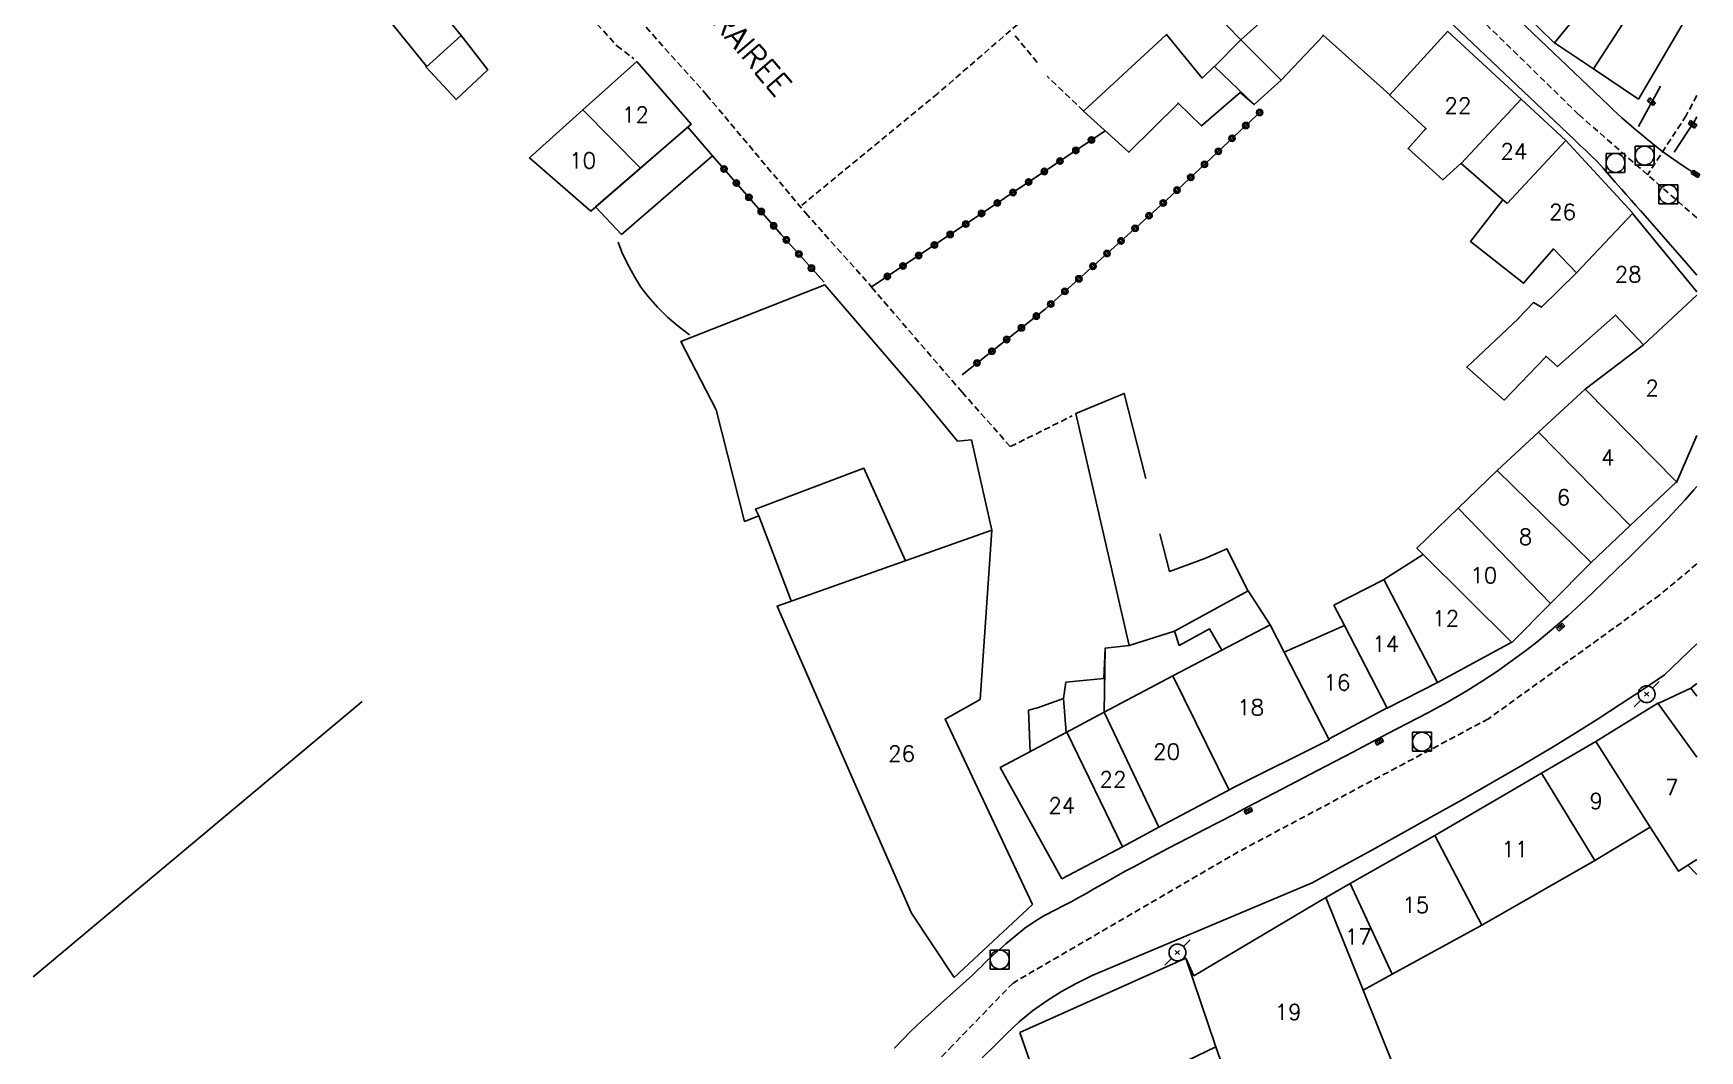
# Model space of a CAD drawing. Header units: millimetres. Extents: x 149000 to 150002, y 151999 to 153000.
# Drawn here: x 149867.9 to 150000.2, y 152290.7 to 152371.4 of the extents above; entities that cross this region are included whole.
import ezdxf
from ezdxf.enums import TextEntityAlignment as Align

# ---------------------------------------------------------------- set-up
doc = ezdxf.new("R2010")
doc.units = ezdxf.units.MM
doc.linetypes.add('DASHED', pattern=[0.75, 0.5, -0.25])
doc.layers.get('0').update_dxf_attribs({"linetype": 'CONTINUOUS'})
for name, color, linetype in [('W0001', 6, 'DASHED'), ('W0014', 7, 'CONTINUOUS'), ('W0017', 7, 'CONTINUOUS'), ('w0101', 7, 'CONTINUOUS'), ('W0104', 1, 'CONTINUOUS'), ('W0112', 1, 'DASHED'), ('w0323', 7, 'CONTINUOUS'), ('W0401', 7, 'CONTINUOUS'), ('W0420', 7, 'CONTINUOUS'), ('W0473', 7, 'CONTINUOUS'), ('W0510', 5, 'CONTINUOUS'), ('W0989', 7, 'CONTINUOUS'), ('W0991', 7, 'CONTINUOUS'), ('W1102', 7, 'CONTINUOUS')]:
    doc.layers.add(name, color=color, linetype=linetype)
doc.styles.get("Standard").update_dxf_attribs({"font": 'romans.shx', "width": 0.85})

# ---------------------------------------------------------------- blocks, each defined once
blk = doc.blocks.new('T401')
for p, q in [((-0.3, 0.3), (0, 0.3)), ((-0.3, -0.25), (-0.3, 0.3)), ((-0.3, 0.15), (0, 0.15)), ((-0.3, 0), (0, 0)), ((0, 0.3), (0, -0.25)), ((-0.3, -0.15), (0, -0.15)), ((-0.3, -0.25), (-0.3, -0.3)), ((-0.3, -0.3), (0, -0.3)), ((0, -0.3), (0, -0.25))]:
    blk.add_line(p, q)
blk = doc.blocks.new('T420')
for p, q in [((0.75, 0.75), (-0.75, 0.75)), ((-0.75, 0.75), (-0.75, -0.75)), ((0.75, 0.75), (0.75, -0.75)), ((0.75, -0.75), (-0.75, -0.75))]:
    blk.add_line(p, q)
blk.add_ellipse((0, 0), major_axis=(-0.53, 0.53), ratio=1, start_param=3.926991, end_param=10.210176)
blk = doc.blocks.new('T473')
for p, q in [((-0.166667, 0.166667), (0.166667, -0.166667)), ((-0.166667, -0.166667), (0.166667, 0.166667)), ((0.500001, 0.500001), (1.000002, 1.000002)), ((-1.000002, -1.000002), (-0.500001, -0.500001))]:
    blk.add_line(p, q)
blk.add_ellipse((0, 0), major_axis=(0.471405, 0.471405), ratio=1, start_param=5.4977871438, end_param=11.780972451)
blk = doc.blocks.new('t323o')
at = {"color": 0, "linetype": 'Continuous'}
for radius in [0.25, 0.15]:
    blk.add_circle((0, 0), radius, dxfattribs=at)

msp = doc.modelspace()

# ---------------------------------------------------------------- linework, layer by layer
at = {"layer": 'W0001'}
for points in [[(149996.09, 152360.22), (149990.61, 152365.01), (149969.4, 152385.68), (149954.26, 152400.87), (149936.84, 152423.36), (149935.53, 152432.96)], [(150000, 152366.51), (149999.16, 152364.92), (149996.09, 152360.22)], [(150000, 152356.8), (149996.09, 152360.22)], [(150000, 152329.33), (149997.05, 152326.86), (149983.45, 152317.04), (149963.58, 152306.48), (149945.69, 152296.07), (149940.89, 152291.11)], [(149940.89, 152291.11), (149935.37, 152285.41), (149932.08, 152267.06)]]:
    msp.add_lwpolyline(points, dxfattribs=at)
at = {"layer": 'W0014'}
for points in [[(149969.07, 152383.1), (149990.26, 152363.01), (149990.71, 152362.58), (149991.17, 152362.16), (149991.61, 152361.73), (149992.05, 152361.29), (149992.56, 152360.74), (149993.05, 152360.19), (149993.53, 152359.64), (149994.02, 152359.08), (149994.4, 152358.64), (149994.79, 152358.21), (149995.17, 152357.77), (149995.55, 152357.33)], [(149982.07, 152376.13), (149992.99, 152365.75), (149993.34, 152365.41), (149993.69, 152365.08), (149994.05, 152364.75), (149994.41, 152364.43), (149994.8, 152364.09), (149995.19, 152363.76), (149995.59, 152363.43), (149995.99, 152363.1), (149996.38, 152362.78), (149996.77, 152362.46), (149997.17, 152362.15), (149997.57, 152361.85), (149998.86, 152360.96), (150000, 152360.22)], [(149995.52, 152357.39), (149999.19, 152353.19), (150000, 152352.25)], [(150000, 152335.49), (149999.77, 152335.21), (149999.09, 152334.43), (149998.38, 152333.67), (149997.67, 152332.91), (149996.7, 152331.9), (149995.7, 152330.91), (149994.7, 152329.93), (149993.69, 152328.95), (149992.72, 152328.01), (149991.75, 152327.06), (149990.76, 152326.13), (149989.76, 152325.22), (149988.96, 152324.52), (149988.15, 152323.83), (149987.33, 152323.16), (149986.49, 152322.51), (149985.34, 152321.66), (149984.16, 152320.83), (149982.96, 152320.03), (149981.74, 152319.26), (149980.2, 152318.36), (149978.63, 152317.51), (149977.04, 152316.69), (149975.46, 152315.86), (149972.67, 152314.39), (149969.88, 152312.93), (149967.09, 152311.47), (149964.29, 152310.02), (149963.17, 152309.43), (149962.04, 152308.84), (149960.91, 152308.26), (149959.78, 152307.68), (149958.65, 152307.09), (149957.53, 152306.5), (149956.41, 152305.9), (149955.29, 152305.3), (149954.66, 152304.96), (149954.04, 152304.62), (149953.41, 152304.27), (149952.79, 152303.91), (149952.17, 152303.56), (149951.55, 152303.21), (149950.92, 152302.86), (149950.3, 152302.52), (149949.94, 152302.33), (149949.58, 152302.14), (149949.22, 152301.96), (149948.86, 152301.77), (149948.5, 152301.59), (149948.14, 152301.39), (149947.79, 152301.19), (149947.44, 152300.97), (149946.64, 152300.41), (149945.87, 152299.8), (149945.12, 152299.17), (149944.38, 152298.53), (149944.13, 152298.31), (149943.89, 152298.09), (149943.65, 152297.86), (149943.41, 152297.63), (149943.18, 152297.39), (149942.94, 152297.16), (149942.71, 152296.93), (149942.47, 152296.7), (149941.97, 152296.25), (149941.47, 152295.79), (149940.96, 152295.34), (149940.46, 152294.89), (149939.95, 152294.44), (149939.45, 152293.98), (149938.95, 152293.52), (149938.46, 152293.06), (149937.56, 152292.21), (149936.29, 152290.9), (149936.29, 152290.9)], [(150000, 152323), (149997.44, 152320.52)], [(149997.44, 152320.52), (149995.7, 152319.34)], [(149969.46, 152304.03), (149971.82, 152305.31), (149974.18, 152306.6), (149976.53, 152307.9), (149978.87, 152309.22), (149981.32, 152310.59), (149983.76, 152311.98), (149986.18, 152313.38), (149988.59, 152314.82), (149990.39, 152315.92), (149992.16, 152317.05), (149993.93, 152318.19), (149995.7, 152319.34)], [(149969.46, 152304.03), (149951.99, 152296.67)], [(149943.25, 152290.13), (149944.23, 152291.08), (149945.2, 152292.05), (149946.19, 152292.99), (149947.25, 152293.86), (149948.38, 152294.66), (149949.55, 152295.39), (149950.75, 152296.07), (149951.99, 152296.67)]]:
    msp.add_lwpolyline(points, dxfattribs=at)
at = {"layer": 'W0017'}
for points in [[(149995.36, 152364.06), (149997.12, 152367.24)], [(150000, 152364.83), (149999.81, 152364.48), (149998.2, 152362)]]:
    msp.add_lwpolyline(points, dxfattribs=at)
at = {"layer": 'w0101'}
for points in [[(149988.7, 152370.67), (149982.73, 152376.51)], [(149963.78, 152370.92), (149967.51, 152374.3)], [(149995.37, 152366.23), (150000, 152374.13)], [(149963.78, 152370.92), (149966.98, 152367.72), (149970.32, 152371.24)], [(149963.78, 152370.92), (149963.78, 152370.92)], [(149970.32, 152371.24), (149970.32, 152371.3), (149975.62, 152366.56)], [(149980.23, 152371.58), (149986.04, 152366.22)], [(149991.79, 152368.63), (149988.71, 152370.7), (149988.7, 152370.67)], [(149911.53, 152365.36), (149915.81, 152369.2), (149920.12, 152364.23), (149916.1, 152360.75)], [(149995.37, 152366.23), (149991.79, 152368.63)], [(149975.62, 152366.56), (149975.62, 152366.53), (149978.5, 152363.86), (149978.47, 152363.89), (149977.07, 152362.3), (149979.82, 152359.81), (149981.28, 152361.15)], [(149912.16, 152357.34), (149907.28, 152361.55), (149911.53, 152365.36)], [(149986.04, 152366.22), (149989.59, 152362.94)], [(149989.59, 152362.94), (149994.92, 152357.16), (149994.92, 152357.13)], [(149916.1, 152360.75), (149912.16, 152357.34)], [(149981.28, 152361.15), (149981.28, 152361.12)], [(149981.28, 152361.12), (149984.93, 152357.93)], [(149984.6, 152358.22), (149982.02, 152354.93), (149986.25, 152351.61), (149988.62, 152354.34), (149990.44, 152352.43)], [(149994.92, 152357.13), (150000, 152350.94)], [(149990.44, 152352.43), (149987.66, 152349.71), (149987.04, 152350.08), (149985.85, 152348.84), (149985.85, 152348.81), (149981.73, 152344.96), (149984.7, 152342.34), (149988, 152345.77), (149988, 152345.82), (149988.94, 152344.99), (149993.55, 152349.08), (149995.76, 152346.71)], [(149995.76, 152346.71), (149991.13, 152343.19)], [(149991.13, 152343.19), (149987.43, 152339.78)], [(149987.43, 152339.78), (149984.15, 152336.75)], [(150000, 152339.53), (149998.38, 152335.79), (149998.38, 152335.85)], [(149984.15, 152336.75), (149981.06, 152333.76)], [(149998.38, 152335.85), (149994.7, 152332.37)], [(149981.06, 152333.76), (149977.77, 152330.57), (149978.26, 152330.08)], [(149994.7, 152332.37), (149991.6, 152329.45)], [(149941.02, 152296.51), (149937.62, 152301.62), (149926.95, 152325.99), (149944.02, 152332.02), (149943.08, 152318.58), (149940.29, 152317.02), (149947.24, 152302.31)], [(149978.26, 152330.08), (149975.14, 152328.09)], [(149991.6, 152329.45), (149991.57, 152329.4), (149988.39, 152326.2)], [(149975.11, 152328.06), (149971.18, 152326.05), (149972.01, 152324.45)], [(149975.14, 152328.09), (149975.11, 152328.06)], [(149988.39, 152326.2), (149985.3, 152323.1), (149985.3, 152323.13)], [(149967.24, 152322.33), (149966.12, 152324.5), (149958.39, 152320.46)], [(149972.01, 152324.45), (149967.24, 152322.33)], [(149985.3, 152323.13), (149979.4, 152319.93)], [(149958.39, 152320.46), (149952.94, 152317.56)], [(149979.4, 152319.93), (149979.4, 152319.91), (149975.41, 152317.88), (149975.41, 152317.91)], [(149996.9, 152318.27), (149996.98, 152318.27), (149999.52, 152319.46)], [(149999.52, 152319.46), (150000, 152319.83)], [(149867.87, 152296.57), (149894, 152318.4)], [(149952.94, 152317.56), (149949.92, 152315.95)], [(149975.41, 152317.91), (149970.81, 152315.44)], [(149991.98, 152315.24), (149996.9, 152318.27)], [(149949.92, 152315.95), (149944.68, 152313.17), (149949.58, 152304.35)], [(149970.81, 152315.44), (149970.81, 152315.38), (149963.11, 152311.53)], [(149987.67, 152312.72), (149991.98, 152315.24)], [(149979.19, 152307.77), (149987.67, 152312.72)], [(149963.11, 152311.53), (149963.13, 152311.53), (149957.28, 152308.43)], [(149957.28, 152308.43), (149954.38, 152306.89)], [(149996.31, 152308.44), (149991.9, 152305.78)], [(150000, 152305.87), (149998.54, 152304.95), (149996.31, 152308.44)], [(149972.48, 152303.96), (149979.19, 152307.77)], [(149954.38, 152306.89), (149949.58, 152304.35)], [(149991.9, 152305.78), (149982.94, 152300.66)], [(149970.53, 152302.86), (149970.59, 152302.88), (149972.48, 152303.96)], [(149947.24, 152302.31), (149941.02, 152296.51)], [(149960.04, 152296.64), (149970.53, 152302.86)], [(149982.94, 152300.66), (149975.8, 152296.77)], [(149946.22, 152292.13), (149959.43, 152298.03), (149960.04, 152296.64)], [(149975.8, 152296.77), (149973.5, 152295.51)], [(149973.5, 152295.51), (149976.11, 152289.05), (149964.03, 152284.68), (149961.8, 152291.01)], [(149961.8, 152291.01), (149954.28, 152287.39), (149955.59, 152283.11), (149949.87, 152281.73), (149946.22, 152292.13)]]:
    msp.add_lwpolyline(points, dxfattribs=at)
at = {"layer": 'W0104'}
for points in [[(149961.21, 152379.65), (149958.27, 152376.65), (149960.42, 152374.34), (149960.42, 152374.4), (149963.78, 152370.92)], [(149899.08, 152368.75), (149901.85, 152371.28)], [(149963.78, 152370.92), (149961.69, 152368.81), (149961.66, 152368.81), (149960.71, 152367.89), (149957.87, 152371.36), (149951.29, 152365.28), (149954.9, 152362), (149958.8, 152365.88), (149958.8, 152365.91), (149960.67, 152364.09), (149963.72, 152366.75), (149964.85, 152365.79), (149966.98, 152367.72)], [(149964.85, 152365.79), (149961.69, 152368.81)], [(149944.02, 152332.02), (149942.39, 152339.18), (149941.27, 152339.08), (149938.2, 152342.81), (149930.74, 152351.48), (149919.31, 152346.99), (149922.1, 152341.55), (149924.36, 152332.7), (149925.5, 152333.15), (149928.08, 152326.39)], [(149949.71, 152318.66), (149949.89, 152319.96), (149952.91, 152320.25), (149953.01, 152322.64), (149954.92, 152322.86), (149950.67, 152341.27), (149954.52, 152342.87), (149956.24, 152336.12)], [(149925.5, 152333.15), (149925.23, 152333.67), (149933.85, 152336.93), (149937.14, 152329.59)], [(149957.36, 152331.73), (149958.12, 152328.74), (149960.92, 152329.75), (149962.68, 152330.53), (149964.38, 152327.17), (149964.38, 152327.2), (149966.12, 152324.5)], [(149962.28, 152322.49), (149961.29, 152324.19), (149958.89, 152322.87), (149958.53, 152323.99), (149964.38, 152327.2)], [(149958.53, 152323.99), (149954.92, 152322.86)], [(149953.01, 152322.64), (149952.93, 152317.55)], [(149947.06, 152314.43), (149946.93, 152317.72), (149947.63, 152317.9), (149949.71, 152318.66), (149949.92, 152315.95)], [(150000, 152304.68), (149999.28, 152305.41)]]:
    msp.add_lwpolyline(points, dxfattribs=at)
for points in [[(149903.98, 152368.55), (149901.85, 152371.28), (149897.67, 152376.4), (149894.99, 152373.9), (149899.08, 152368.86), (149899.08, 152368.75), (149901.46, 152366.19)], [(149919.87, 152364.01), (149921.82, 152361.73), (149914.59, 152355.48), (149912.53, 152357.67)]]:
    msp.add_lwpolyline(points, close=True, dxfattribs=at)
at = {"layer": 'W0112'}
for points in [[(149904.92, 152384.12), (149910.09, 152378.13), (149911.04, 152378.07), (149921.35, 152366.56), (149929.23, 152357.17), (149934.46, 152351.32), (149934.46, 152351.29), (149941.65, 152342.96), (149945.48, 152338.64), (149950.4, 152341.08)], [(149909.6, 152375.98), (149911.64, 152373.3), (149914.22, 152370.45), (149915.57, 152369.43)], [(149951.17, 152376.58), (149939.71, 152366.67), (149928.92, 152357.81)], [(149947.61, 152369.14), (149945.76, 152371.36)], [(149951.29, 152365.28), (149948.39, 152368.05)]]:
    msp.add_lwpolyline(points, dxfattribs=at)
at = {"layer": 'w0323'}
for points in [[(149965.47, 152365.34), (149957.89, 152358.21), (149948.25, 152349.56), (149941.66, 152344.35)], [(149953.02, 152363.71), (149941.02, 152355.7), (149934.46, 152351.32)], [(149921.82, 152361.72), (149927.28, 152355.49), (149930.68, 152351.69)]]:
    msp.add_lwpolyline(points, dxfattribs=at)
at = {"layer": 'W0510'}
msp.add_lwpolyline([(149920, 152347.51), (149919.1, 152348.19), (149918.24, 152348.92), (149917.44, 152349.72), (149916.7, 152350.57), (149916.14, 152351.31), (149915.65, 152352.1), (149915.2, 152352.91), (149914.78, 152353.74), (149914.65, 152354.02), (149914.53, 152354.3), (149914.43, 152354.59), (149914.33, 152354.88)], dxfattribs=at)
at = {"layer": 'W1102'}
for points in [[(149992.56, 152376.26), (149991.19, 152373.72), (149988.71, 152370.7)], [(149992.56, 152376.26), (149995.47, 152374.32), (149991.79, 152368.63)], [(149975.62, 152366.56), (149980.23, 152371.61)], [(149916.1, 152360.75), (149911.53, 152365.36)], [(149981.28, 152361.12), (149986.04, 152366.22)], [(149984.93, 152357.93), (149989.59, 152362.94)], [(149990.44, 152352.43), (149994.92, 152357.16)], [(149995.76, 152346.71), (150000, 152350.66)], [(149991.13, 152343.19), (149998.38, 152335.85)], [(149994.7, 152332.37), (149987.43, 152339.78)], [(149984.15, 152336.75), (149991.6, 152329.45)], [(149988.39, 152326.2), (149981.05, 152333.76)], [(149978.26, 152330.08), (149985.3, 152323.1)], [(149979.4, 152319.93), (149975.14, 152328.09)], [(149972.01, 152324.45), (149975.41, 152317.88)], [(149970.81, 152315.38), (149967.24, 152322.33)], [(149958.39, 152320.46), (149962.86, 152311.38)], [(149999.52, 152319.46), (150000, 152318.84)], [(149952.94, 152317.56), (149957.28, 152308.43)], [(149996.9, 152318.27), (150000, 152314)], [(149954.38, 152306.89), (149949.96, 152315.97)], [(149996.31, 152308.44), (149991.98, 152315.24)], [(149991.9, 152305.78), (149987.67, 152312.72)], [(149979.19, 152307.77), (149982.94, 152300.66)], [(149972.48, 152303.96), (149975.8, 152296.77)], [(149970.53, 152302.86), (149973.5, 152295.51)], [(149961.8, 152291.01), (149959.43, 152298.03)]]:
    msp.add_lwpolyline(points, dxfattribs=at)

# ---------------------------------------------------------------- block references
at = {"layer": 'w0323'}
for p, rotation in [((149965.28, 152365.16), 223.2194584256295), ((149964.18, 152364.13), 223.2194584256295), ((149951.92, 152362.98), 213.7495406625294), ((149963.09, 152363.11), 223.2194584256295), ((149949.43, 152361.31), 213.7495406625294), ((149950.68, 152362.15), 213.7495406625294), ((149960.9, 152361.05), 223.2194584256295), ((149962, 152362.08), 223.2194584256295), ((149922.73, 152360.68), 311.221710217716), ((149923.72, 152359.56), 311.221710217716), ((149946.93, 152359.65), 213.7495406625294), ((149948.18, 152360.48), 213.7495406625294), ((149959.81, 152360.02), 223.2194584256295), ((149924.71, 152358.43), 311.221710217716), ((149945.69, 152358.81), 213.7495406625294), ((149958.72, 152359), 223.2194584256295), ((149925.69, 152357.3), 311.221710217716), ((149943.19, 152357.15), 213.7495406625294), ((149944.44, 152357.98), 213.7495406625294), ((149956.5, 152356.97), 221.9234179135145), ((149957.62, 152357.98), 221.9234179135145), ((149926.68, 152356.17), 311.221710217716), ((149941.94, 152356.31), 213.7495406625294), ((149955.39, 152355.97), 221.9234179135145), ((149927.68, 152355.05), 311.8360366472603), ((149939.45, 152354.65), 213.7142327627305), ((149940.7, 152355.48), 213.7142327627305), ((149954.27, 152354.97), 221.9234179135145), ((149928.68, 152353.93), 311.8360366472603), ((149936.95, 152352.98), 213.7142327627305), ((149938.2, 152353.81), 213.7142327627305), ((149952.04, 152352.96), 221.9234179135145), ((149953.16, 152353.97), 221.9234179135145), ((149929.68, 152352.81), 311.8360366472603), ((149935.71, 152352.15), 213.7142327627305), ((149950.92, 152351.96), 221.9234179135145), ((149949.81, 152350.96), 221.9234179135145), ((149947.54, 152349), 218.3352048216287), ((149948.69, 152349.96), 221.9234179135145), ((149946.36, 152348.07), 218.3352048216287), ((149945.19, 152347.14), 218.3352048216287), ((149942.83, 152345.28), 218.3352048216287), ((149944.01, 152346.21), 218.3352048216287)]:
    msp.add_blockref('t323o', p, dxfattribs=dict(at, rotation=rotation))
at = {"layer": 'W0401'}
for p, rotation in [((149996.31, 152365.9), 229.2400308309595), ((149999.58, 152364.1), 234.8548971211952), ((149999.82, 152360.16), 237.4225018339864), ((149989.09, 152324.43), 130.867876140014), ((149974.71, 152315.36), 117.9143267564365), ((149964.32, 152309.87), 117.6137437914425)]:
    msp.add_blockref('T401', p, dxfattribs=dict(at, rotation=rotation))
at = {"layer": 'W0420'}
for p in [(149995.86, 152361.74), (149993.55, 152361.16), (149997.75, 152358.67), (149978.17, 152315.22), (149944.63, 152297.93)]:
    msp.add_blockref('T420', p, dxfattribs=at)
at = {"layer": 'W0473'}
for p in [(149996.02, 152318.99), (149958.75, 152298.49)]:
    msp.add_blockref('T473', p, dxfattribs=at)

# ---------------------------------------------------------------- texts
at = {"layer": 'W0989'}
msp.add_text('RUE DE LA TRAIREE', height=1.75, rotation=310.8483, dxfattribs=at).set_placement((149911.84, 152383.71))
at = {"layer": 'W0991'}
for s, p in [('12', (149915.69, 152364.98)), ('22', (149981.03, 152365.71)), ('24', (149985.48, 152362.07)), ('10', (149911.5, 152361.35)), ('26', (149989.34, 152357.27)), ('28', (149994.55, 152352.31)), ('2', (149996.45, 152343.29)), ('4', (149992.93, 152337.78)), ('6', (149989.41, 152334.62)), ('8', (149986.4, 152331.48)), ('10', (149983.08, 152328.43)), ('12', (149980.06, 152325.01)), ('14', (149975.29, 152322.99)), ('16', (149971.42, 152319.92)), ('18', (149964.56, 152317.94)), ('26', (149936.84, 152314.27)), ('20', (149957.89, 152314.44)), ('22', (149953.63, 152312.23)), ('7', (149998.02, 152311.61)), ('9', (149992.01, 152310.51)), ('24', (149949.57, 152310.16)), ('11', (149985.55, 152306.69)), ('15', (149977.68, 152302.27)), ('17', (149973.11, 152299.74)), ('19', (149967.54, 152293.77))]:
    msp.add_text(s, height=1.25, dxfattribs=at).set_placement(p, align=Align.MIDDLE_CENTER)

doc.saveas('drawing.dxf')
